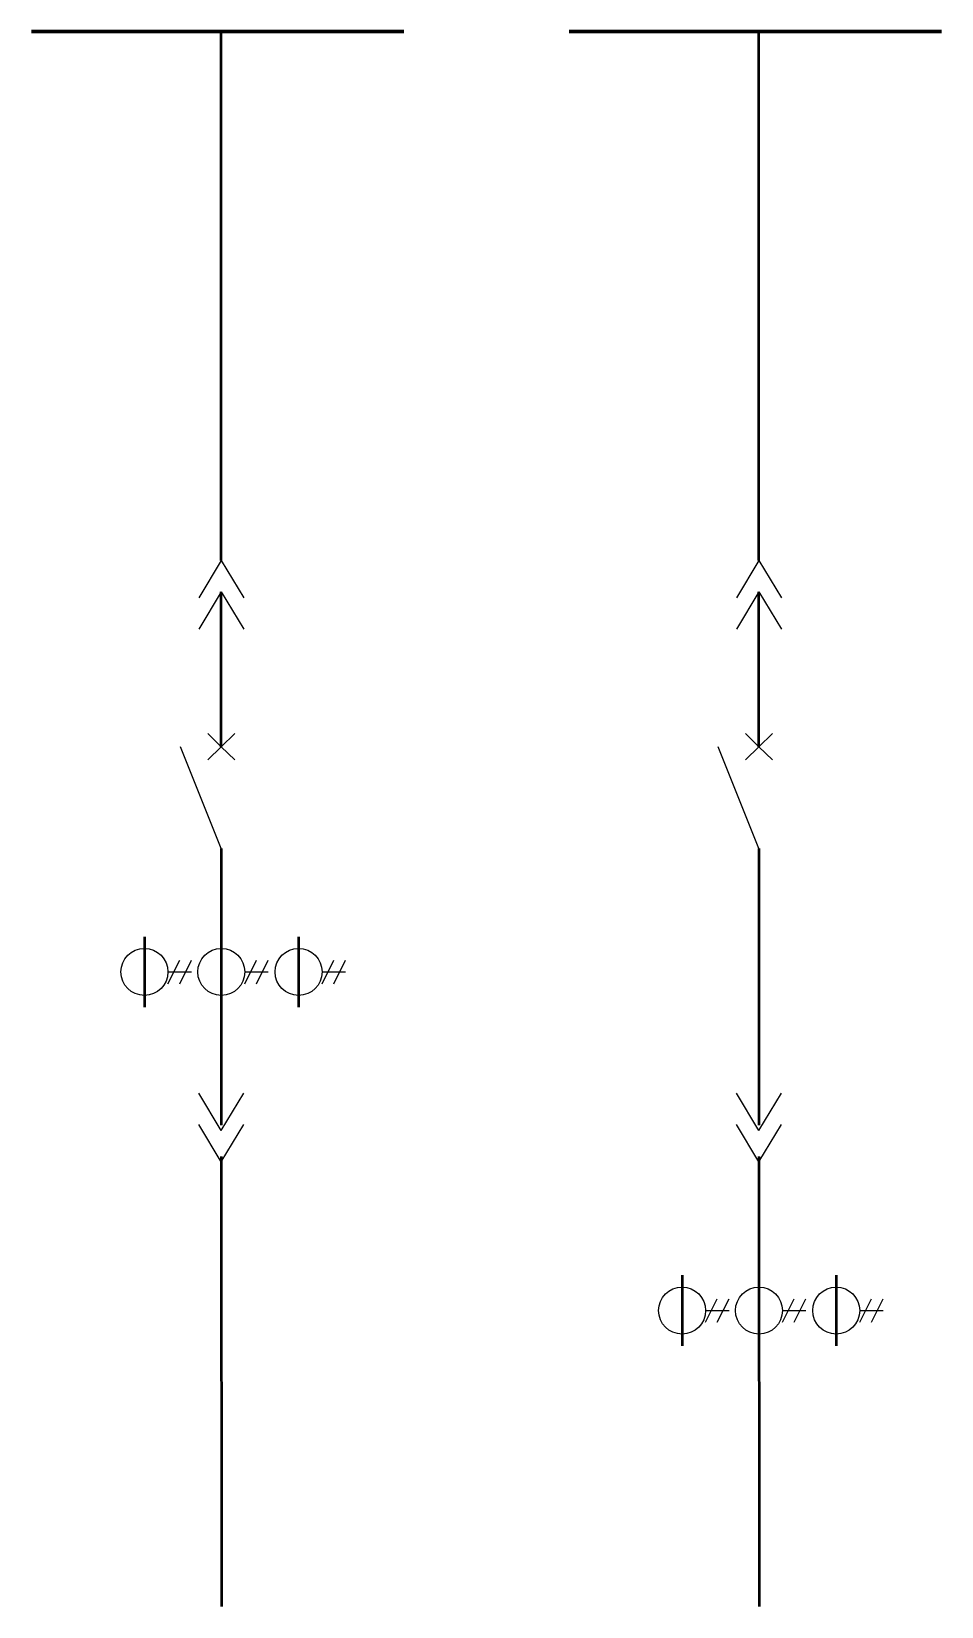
# Model space of a CAD drawing. Header units: millimetres. Extents: x 0 to 1120, y 1 to 2837.
# Drawn here: x 1083.7 to 1120.3, y 2773.6 to 2837 of the extents above; entities that cross this region are included whole.
import ezdxf

# ---------------------------------------------------------------- set-up
doc = ezdxf.new("R2010")
doc.units = ezdxf.units.MM
doc.layers.add('A-TLA', color=3, linetype='Continuous', lineweight=50)

# ---------------------------------------------------------------- blocks, each defined once
blk = doc.blocks.new('LOOP_POWER_A')
at = {"color": 50}
for p, q in [((2171.6, -203), (2041.8, -418.3)), ((2171.6, -203), (2041.8, -418.3)), ((2171.6, -203), (2301.5, -418.3)), ((2171.6, -383), (2041.8, -598.3)), ((2171.6, -383), (2041.8, -598.3)), ((2171.6, -383), (2301.5, -598.3)), ((2171.6, -1273.7), (2094.2, -1198.4)), ((2171.6, -1273.7), (2249, -1198.4)), ((2171.6, -1858.7), (1937.6, -1273.7)), ((2171.6, -1273.7), (2094.2, -1349)), ((2171.6, -1273.7), (2249, -1349)), ((2171.6, -3479.2), (2041.8, -3264)), ((2171.6, -3479.2), (2301.5, -3264)), ((2171.6, -3479.2), (2301.5, -3264)), ((2171.6, -3659.2), (2041.8, -3444)), ((2171.6, -3659.2), (2301.5, -3444)), ((2171.6, -3659.2), (2301.5, -3444))]:
    blk.add_line(p, q, dxfattribs=at)
at = {"color": 70}
for p, q in [((1864.7, -2635.4), (1932.2, -2500.4)), ((1932.2, -2635.4), (1999.7, -2500.4)), ((2306.6, -2635.4), (2374.1, -2500.4)), ((2306.6, -2635.4), (2374.1, -2500.4)), ((2374.1, -2635.4), (2441.6, -2500.4)), ((2374.1, -2635.4), (2441.6, -2500.4)), ((2750.6, -2635.4), (2818.1, -2500.4)), ((2818.1, -2635.4), (2885.6, -2500.4)), ((1864.7, -2567.9), (1999.7, -2567.9)), ((2306.6, -2567.9), (2441.6, -2567.9)), ((2306.6, -2567.9), (2441.6, -2567.9)), ((2750.6, -2567.9), (2885.6, -2567.9))]:
    blk.add_line(p, q, dxfattribs=at)
for centre in [(1729.7, -2567.9), (2171.6, -2567.9), (2171.6, -2567.9), (2615.6, -2567.9)]:
    blk.add_circle(centre, 135, dxfattribs=at)
at = {"layer": 'A-TLA', "color": 10, "lineweight": 100}
blk.add_line((3221, 2837.2, 0), (1080.4, 2837, 0), dxfattribs=at)
at = {"layer": 'A-TLA', "color": 10, "linetype": 'Continuous'}
for p, q in [((2171.6, -203), (2171.6, 2836.8)), ((2171.6, -1273.7), (2171.6, -383)), ((2171.6, -1858.7), (2171.6, -3448.8)), ((1729.7, -2365.4), (1729.7, -2770.4)), ((2615.6, -2365.4), (2615.6, -2770.4)), ((2171.6, -3628.8), (2172, -6215))]:
    blk.add_line(p, q, dxfattribs=at)
blk = doc.blocks.new('LOOP_POWER-B')
at = {"color": 50}
for p, q in [((5149.9, -203), (5020, -418.3)), ((5149.9, -203), (5020, -418.3)), ((5149.9, -203), (5279.7, -418.3)), ((5149.9, -383), (5020, -598.3)), ((5149.9, -383), (5020, -598.3)), ((5149.9, -383), (5279.7, -598.3)), ((5149.9, -1273.7), (5072.5, -1198.4)), ((5149.9, -1273.7), (5227.2, -1198.4)), ((5149.9, -1858.7), (4915.9, -1273.7)), ((5149.9, -1273.7), (5072.5, -1349)), ((5149.9, -1273.7), (5227.3, -1349)), ((5149.9, -3479.2), (5020, -3264)), ((5149.9, -3479.2), (5279.7, -3264)), ((5149.9, -3479.2), (5279.7, -3264)), ((5149.9, -3659.2), (5020, -3444)), ((5149.9, -3659.2), (5279.7, -3444)), ((5149.9, -3659.2), (5279.7, -3444))]:
    blk.add_line(p, q, dxfattribs=at)
at = {"color": 70}
for p, q in [((4842.9, -4581.7), (4910.4, -4446.7)), ((4842.9, -4514.2), (4977.9, -4514.2)), ((4910.4, -4581.7), (4977.9, -4446.7)), ((5284.9, -4581.7), (5352.4, -4446.7)), ((5284.9, -4581.7), (5352.4, -4446.7)), ((5284.9, -4514.2), (5419.9, -4514.2)), ((5284.9, -4514.2), (5419.9, -4514.2)), ((5352.4, -4581.7), (5419.9, -4446.7)), ((5352.4, -4581.7), (5419.9, -4446.7)), ((5728.8, -4581.7), (5796.3, -4446.7)), ((5728.8, -4514.2), (5863.8, -4514.2)), ((5796.3, -4581.7), (5863.8, -4446.7))]:
    blk.add_line(p, q, dxfattribs=at)
for centre in [(4707.9, -4514.2), (5149.9, -4514.2), (5149.9, -4514.2), (5593.8, -4514.2)]:
    blk.add_circle(centre, 135, dxfattribs=at)
at = {"layer": 'A-TLA', "color": 10, "lineweight": 100}
blk.add_line((6199.2, 2837.2, 0), (4058.7, 2837, 0), dxfattribs=at)
at = {"layer": 'A-TLA', "color": 10, "linetype": 'Continuous'}
for p, q in [((5149.9, -203), (5149.9, 2836.8)), ((5149.9, -1273.7), (5149.9, -383)), ((5149.9, -1858.7), (5149.9, -3448.8)), ((5149.9, -3628.8), (5150.2, -6215)), ((4707.9, -4311.7), (4707.9, -4716.7)), ((5593.8, -4311.7), (5593.8, -4716.7))]:
    blk.add_line(p, q, dxfattribs=at)

msp = doc.modelspace()

# ---------------------------------------------------------------- block references
at = {"xscale": 0.006999999999999999, "yscale": 0.006999999999999999, "zscale": 0.006999999999999999}
for name, p in [('LOOP_POWER_A', (1076.136, 2817.098, 0)), ('LOOP_POWER-B', (1076.923, 2817.099, 0))]:
    msp.add_blockref(name, p, dxfattribs=at)

doc.saveas('drawing.dxf')
